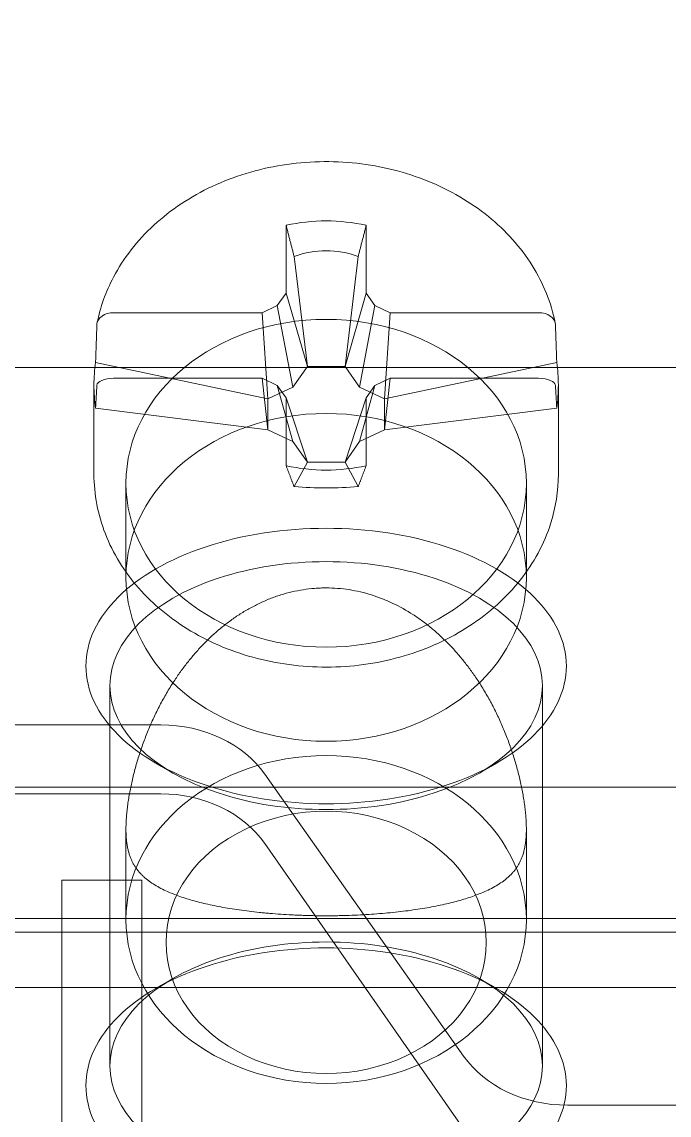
# Model space of a CAD drawing. Header units: millimetres. Extents: x 42151 to 59780, y 37376 to 44547.
# Drawn here: x 47689.11 to 47697.19, y 42997.36 to 43011.02 of the extents above; entities that cross this region are included whole.
import ezdxf

# ---------------------------------------------------------------- set-up
doc = ezdxf.new("R2010")
doc.units = ezdxf.units.MM
doc.set_wipeout_variables(frame=1)
doc.layers.add('! NO PLOT !', color=7, linetype='Continuous', true_color=0xff75dd, plot=False)
doc.layers.add('000-PI-Oprema', color=30, linetype='Continuous', lineweight=5)
doc.layers.add('004-PI-DIN Šina', color=3, linetype='Continuous')

# ---------------------------------------------------------------- blocks, each defined once
blk = doc.blocks.new('*U134')
at = {"layer": '004-PI-DIN Šina'}
blk.add_lwpolyline([(0, -12.5), (610, -12.5)], dxfattribs=at)
blk = doc.blocks.new('Shrack distriblock 125A')
blk.add_wipeout([(50953.151, 45336.978), (51024.151, 45336.978), (51024.151, 45240.978), (51017.651, 45240.978), (51017.651, 45241.478), (50959.651, 45241.478), (50959.651, 45240.978), (50953.151, 45240.978), (50953.151, 45241.478)]).dxf.layer = '! NO PLOT !'
at = {"layer": '000-PI-Oprema'}
for p, q in [((50995.451, 45283.787), (50995.451, 45282.94)), ((50995.451, 45283.787), (50995.451, 45282.94)), ((50996.451, 45282.94), (50996.451, 45283.787)), ((50996.451, 45282.94), (50996.451, 45283.787)), ((50995.716, 45282.022), (50995.551, 45283.397)), ((50995.716, 45282.022), (50995.551, 45283.397)), ((50996.351, 45283.397), (50996.187, 45282.022)), ((50996.351, 45283.397), (50996.187, 45282.022)), ((50995.451, 45282.94), (50995.341, 45282.785)), ((50995.451, 45282.94), (50995.341, 45282.785)), ((50995.716, 45282.022), (50995.451, 45282.94)), ((50995.716, 45282.022), (50995.451, 45282.94)), ((50996.187, 45282.022), (50996.451, 45282.94)), ((50996.187, 45282.022), (50996.451, 45282.94)), ((50996.561, 45282.785), (50996.451, 45282.94)), ((50996.561, 45282.785), (50996.451, 45282.94)), ((50995.341, 45282.785), (50995.151, 45282.695)), ((50995.341, 45282.785), (50995.151, 45282.695)), ((50995.535, 45281.766), (50995.341, 45282.785)), ((50995.535, 45281.766), (50995.341, 45282.785)), ((50996.561, 45282.785), (50996.367, 45281.766)), ((50996.561, 45282.785), (50996.367, 45281.766)), ((50996.751, 45282.695), (50996.561, 45282.785)), ((50996.751, 45282.695), (50996.561, 45282.785)), ((50995.151, 45282.695), (50993.298, 45282.695)), ((50995.151, 45282.695), (50993.298, 45282.695)), ((50995.222, 45281.618), (50995.151, 45282.695)), ((50995.222, 45281.618), (50995.151, 45282.695)), ((50996.751, 45282.695), (50996.68, 45281.618)), ((50996.751, 45282.695), (50996.68, 45281.618)), ((50998.604, 45282.695), (50996.751, 45282.695)), ((50998.604, 45282.695), (50996.751, 45282.695)), ((50993.072, 45282.072), (50995.222, 45281.618)), ((50993.072, 45282.072), (50995.222, 45281.618)), ((50996.68, 45281.618), (50998.83, 45282.072)), ((50996.68, 45281.618), (50998.83, 45282.072)), ((50959.651, 45282.01), (51017.651, 45282.01)), ((50959.651, 45282.01), (51017.651, 45282.01)), ((50995.716, 45282.022), (50995.535, 45281.766)), ((50995.716, 45282.022), (50995.535, 45281.766)), ((50995.716, 45282.022), (50996.187, 45282.022)), ((50995.716, 45282.022), (50996.187, 45282.022)), ((50996.367, 45281.766), (50996.187, 45282.022)), ((50996.367, 45281.766), (50996.187, 45282.022)), ((50993.051, 45280.679), (50993.051, 45281.791)), ((50993.051, 45280.679), (50993.051, 45281.791)), ((50993.298, 45281.875), (50995.151, 45281.875)), ((50993.298, 45281.875), (50995.151, 45281.875)), ((50995.151, 45281.875), (50995.222, 45281.232)), ((50995.151, 45281.875), (50995.341, 45281.785)), ((50995.151, 45281.875), (50995.222, 45281.232)), ((50995.151, 45281.875), (50995.341, 45281.785)), ((50995.341, 45281.785), (50995.451, 45281.63)), ((50995.341, 45281.785), (50995.535, 45281.084)), ((50995.341, 45281.785), (50995.451, 45281.63)), ((50995.341, 45281.785), (50995.535, 45281.084)), ((50996.367, 45281.084), (50996.561, 45281.785)), ((50996.367, 45281.084), (50996.561, 45281.785)), ((50996.451, 45281.63), (50996.561, 45281.785)), ((50996.451, 45281.63), (50996.561, 45281.785)), ((50996.561, 45281.785), (50996.751, 45281.875)), ((50996.561, 45281.785), (50996.751, 45281.875)), ((50996.68, 45281.232), (50996.751, 45281.875)), ((50996.68, 45281.232), (50996.751, 45281.875)), ((50996.751, 45281.875), (50998.604, 45281.875)), ((50996.751, 45281.875), (50998.604, 45281.875)), ((50998.851, 45280.679), (50998.851, 45281.791)), ((50998.851, 45280.679), (50998.851, 45281.791)), ((50995.535, 45281.766), (50995.222, 45281.618)), ((50995.535, 45281.766), (50995.222, 45281.618)), ((50996.68, 45281.618), (50996.367, 45281.766)), ((50996.68, 45281.618), (50996.367, 45281.766)), ((50995.222, 45281.232), (50995.222, 45281.618)), ((50995.222, 45281.232), (50995.222, 45281.618)), ((50995.451, 45281.63), (50995.451, 45280.783)), ((50995.451, 45281.63), (50995.716, 45280.827)), ((50995.451, 45281.63), (50995.451, 45280.783)), ((50995.451, 45281.63), (50995.716, 45280.827)), ((50996.187, 45280.827), (50996.451, 45281.63)), ((50996.187, 45280.827), (50996.451, 45281.63)), ((50996.451, 45280.783), (50996.451, 45281.63)), ((50996.451, 45280.783), (50996.451, 45281.63)), ((50996.68, 45281.618), (50996.68, 45281.232)), ((50996.68, 45281.618), (50996.68, 45281.232)), ((50995.222, 45281.232), (50993.072, 45281.503)), ((50995.222, 45281.232), (50993.072, 45281.503)), ((50998.83, 45281.503), (50996.68, 45281.232)), ((50998.83, 45281.503), (50996.68, 45281.232)), ((50995.222, 45281.232), (50995.535, 45281.084)), ((50995.222, 45281.232), (50995.535, 45281.084)), ((50996.367, 45281.084), (50996.68, 45281.232)), ((50996.367, 45281.084), (50996.68, 45281.232)), ((50995.535, 45281.084), (50995.716, 45280.827)), ((50995.535, 45281.084), (50995.716, 45280.827)), ((50996.187, 45280.827), (50996.367, 45281.084)), ((50996.187, 45280.827), (50996.367, 45281.084)), ((50995.551, 45280.522), (50995.716, 45280.827)), ((50995.551, 45280.522), (50995.716, 45280.827)), ((50996.187, 45280.827), (50995.716, 45280.827)), ((50996.187, 45280.827), (50995.716, 45280.827)), ((50996.187, 45280.827), (50996.351, 45280.522)), ((50996.187, 45280.827), (50996.351, 45280.522)), ((50993.451, 45280.564), (50993.451, 45279.388)), ((50993.451, 45280.564), (50993.451, 45279.388)), ((50998.451, 45280.564), (50998.451, 45279.388)), ((50998.451, 45280.564), (50998.451, 45279.388)), ((50993.251, 45278.036), (50993.251, 45273.285)), ((50993.251, 45278.036), (50993.251, 45273.285)), ((50998.651, 45278.036), (50998.651, 45273.285)), ((50998.651, 45278.036), (50998.651, 45273.285)), ((50983.417, 45277.546), (50993.885, 45277.546)), ((50983.417, 45277.546), (50993.885, 45277.546)), ((50994.023, 45276.951), (50993.809, 45277.077)), ((50994.023, 45276.951), (50993.809, 45277.077)), ((50997.879, 45276.951), (50998.093, 45277.077)), ((50997.879, 45276.951), (50998.093, 45277.077)), ((50995.184, 45276.931), (50997.667, 45273.409)), ((50995.184, 45276.931), (50997.667, 45273.409)), ((50959.651, 45276.767), (51017.651, 45276.767)), ((50959.651, 45276.767), (51017.651, 45276.767)), ((50983.417, 45276.685), (50993.885, 45276.685)), ((50983.417, 45276.685), (50993.885, 45276.685)), ((50993.451, 45276.245), (50993.451, 45275.115)), ((50993.451, 45276.245), (50993.451, 45275.115)), ((50998.451, 45276.245), (50998.451, 45275.115)), ((50998.451, 45276.245), (50998.451, 45275.115)), ((50997.667, 45272.498), (50995.184, 45276.063)), ((50997.667, 45272.498), (50995.184, 45276.063)), ((50993.651, 45275.606), (50992.651, 45275.606)), ((50992.651, 45271.876), (50992.651, 45275.606)), ((50993.651, 45275.606), (50992.651, 45275.606)), ((50992.651, 45271.876), (50992.651, 45275.606)), ((50993.651, 45271.876), (50993.651, 45275.606)), ((50993.651, 45271.876), (50993.651, 45275.606)), ((51017.651, 45275.127), (50959.651, 45275.127)), ((51017.651, 45275.127), (50959.651, 45275.127)), ((50993.451, 45275.115), (50993.451, 45275.115)), ((50993.451, 45275.115), (50993.451, 45275.115)), ((50993.451, 45275.115), (50993.451, 45275.115)), ((50993.451, 45275.115), (50993.451, 45275.115)), ((50998.451, 45275.115), (50998.451, 45275.115)), ((50998.451, 45275.115), (50998.451, 45275.115)), ((50998.451, 45275.115), (50998.451, 45275.115)), ((50998.451, 45275.115), (50998.451, 45275.115)), ((51017.651, 45274.955), (50959.651, 45274.955)), ((51017.651, 45274.955), (50959.651, 45274.955)), ((50994.023, 45274.369), (50993.809, 45274.244)), ((50994.023, 45274.369), (50993.809, 45274.244)), ((50997.879, 45274.369), (50998.093, 45274.244)), ((50997.879, 45274.369), (50998.093, 45274.244)), ((50959.651, 45274.266), (51017.651, 45274.266)), ((50959.651, 45274.266), (51017.651, 45274.266)), ((50998.966, 45272.795), (51006.936, 45272.795)), ((50998.966, 45272.795), (51006.936, 45272.795))]:
    blk.add_line(p, q, dxfattribs=at)
for centre, major_axis, ratio, start_param, end_param in [((50995.951, 45282.285), (-1.9, 0), 0.819152, -1.83709, -1.304502), ((50995.951, 45282.285), (-1.9, 0), 0.819152, -1.83709, -1.304502), ((50993.292, 45282.551), (-0.204, -0.007), 0.70453, -1.622504, -0.05384), ((50993.292, 45282.551), (-0.204, -0.007), 0.70453, -1.622504, -0.05384), ((50998.61, 45282.551), (0.204, -0.007), 0.70453, 0.05384, 1.622504), ((50998.61, 45282.551), (0.204, -0.007), 0.70453, 0.05384, 1.622504), ((50995.951, 45280.659), (0, 7.058), 0.410887, 1.409849, 1.45085), ((50995.951, 45280.659), (0, 7.058), 0.410887, 1.409849, 1.45085), ((50995.951, 45280.659), (0, 7.058), 0.410887, -1.45085, -1.409849), ((50995.951, 45280.659), (0, 7.058), 0.410887, -1.45085, -1.409849), ((50995.951, 45282.285), (1.9, 0), 0.819152, -1.83709, -1.304502), ((50995.951, 45282.285), (1.9, 0), 0.819152, -1.83709, -1.304502), ((50995.951, 45278.281), (3, 0), 0.573576, 0, 3.141593), ((50995.951, 45278.281), (3, 0), 0.573576, 0, 3.141593), ((50995.951, 45278.036), (2.7, 0), 0.573576, 0, 3.141593), ((50995.951, 45278.036), (2.7, 0), 0.573576, 0, 3.141593), ((50995.951, 45278.281), (-3, 0), 0.573576, 0, 3.141593), ((50995.951, 45278.281), (-3, 0), 0.573576, 0, 3.141593), ((50995.951, 45278.036), (-2.7, 0), 0.573576, 0, 3.141593), ((50995.951, 45278.036), (-2.7, 0), 0.573576, 0, 3.141593), ((50993.885, 45276.317), (-1.5, 0), 0.819152, -2.617994, -1.570796), ((50993.885, 45276.317), (-1.5, 0), 0.819152, -2.617994, -1.570796), ((50993.885, 45275.441), (-1.5, 0), 0.829164, -2.617994, -1.570796), ((50993.885, 45275.441), (-1.5, 0), 0.829164, -2.617994, -1.570796), ((50995.951, 45273.285), (2.7, 0), 0.573576, 0, 3.141593), ((50995.951, 45273.285), (2.7, 0), 0.573576, 0, 3.141593), ((50995.951, 45273.039), (3, 0), 0.573576, 0, 3.141593), ((50995.951, 45273.039), (3, 0), 0.573576, 0, 3.141593), ((50995.951, 45273.285), (-2.7, 0), 0.573576, 0, 3.141593), ((50995.951, 45273.285), (-2.7, 0), 0.573576, 0, 3.141593), ((50995.951, 45273.039), (-3, 0), 0.573576, 0, 3.141593), ((50995.951, 45273.039), (-3, 0), 0.573576, 0, 3.141593)]:
    blk.add_ellipse(centre, major_axis=major_axis, ratio=ratio, start_param=start_param, end_param=end_param, dxfattribs=at)
at = {"layer": '000-PI-Oprema', "extrusion": (0, 0, -1)}
for centre, major_axis, ratio, start_param, end_param in [((50995.951, 45281.379), (0, -2.09), 0.736297, 2.878619, 3.404567), ((50995.951, 45281.379), (0, -2.09), 0.736297, 2.878619, 3.404567), ((50995.951, 45280.564), (-2.5, 0), 0.819152, -1.570796, 1.570796), ((50995.951, 45280.564), (-2.5, 0), 0.819152, -1.570796, 1.570796), ((50995.951, 45280.564), (2.5, 0), 0.819152, -1.570796, 1.570796), ((50995.951, 45280.564), (2.5, 0), 0.819152, -1.570796, 1.570796), ((50995.951, 45280.659), (0, 11.809), 0.245576, -1.45085, -1.409849), ((50995.951, 45280.659), (0, 11.809), 0.245576, -1.45085, -1.409849), ((50995.951, 45280.659), (0, 11.809), 0.245576, 1.409849, 1.45085), ((50995.951, 45280.659), (0, 11.809), 0.245576, 1.409849, 1.45085), ((50995.951, 45281.302), (-2.744, 1.231), 0.761539, -0.329093, -0.209146), ((50995.951, 45281.302), (-2.744, 1.231), 0.761539, -0.329093, -0.209146), ((50995.951, 45281.302), (-2.744, -1.231), 0.761539, 3.350739, 3.470685), ((50995.951, 45281.302), (-2.744, -1.231), 0.761539, 3.350739, 3.470685), ((50995.951, 45281.302), (-2.744, 1.231), 0.761539, -0.449039, -0.329093), ((50995.951, 45281.302), (-2.744, 1.231), 0.761539, -0.449039, -0.329093), ((50993.292, 45281.789), (0.204, 0.003), 0.4213, -3.107899, -1.539235), ((50993.292, 45281.789), (0.204, 0.003), 0.4213, -3.107899, -1.539235), ((50998.61, 45281.789), (-0.204, 0.003), 0.4213, -4.74395, -3.175286), ((50998.61, 45281.789), (-0.204, 0.003), 0.4213, -4.74395, -3.175286), ((50995.951, 45281.302), (-2.744, -1.231), 0.761539, -2.8125, -2.692553), ((50995.951, 45281.302), (-2.744, -1.231), 0.761539, -2.8125, -2.692553), ((50995.951, 45279.388), (-2.5, 0), 0.819152, -1.570796, 1.570796), ((50995.951, 45279.388), (-2.5, 0), 0.819152, -1.570796, 1.570796), ((50995.951, 45279.388), (2.5, 0), 0.819152, -1.570796, 1.570796), ((50995.951, 45279.388), (2.5, 0), 0.819152, -1.570796, 1.570796), ((50995.951, 45280.97), (-1.539, 0), 0.301619, -1.83377, -1.307822), ((50995.951, 45280.97), (-1.539, 0), 0.301619, -1.83377, -1.307822), ((50995.951, 45275.115), (-2.5, 0), 0.819152, 0, 1.570796), ((50995.951, 45275.115), (-2.5, 0), 0.819152, 0, 1.570796), ((50995.951, 45275.115), (2.5, 0), 0.819152, -1.570796, 0), ((50995.951, 45275.115), (2.5, 0), 0.819152, -1.570796, 0), ((50995.951, 45274.829), (-2, 0), 0.819152, 0, 3.141593), ((50995.951, 45274.829), (-2, 0), 0.819152, 0, 3.141593), ((50995.951, 45275.115), (-2.5, 0), 0.819152, -1.570796, 0), ((50995.951, 45275.115), (-2.5, 0), 0.819152, -1.570796, 0), ((50995.951, 45275.115), (2.5, 0), 0.819152, 0, 1.570796), ((50995.951, 45275.115), (2.5, 0), 0.819152, 0, 1.570796), ((50995.951, 45274.829), (2, 0), 0.819152, 0, 3.141593), ((50995.951, 45274.829), (2, 0), 0.819152, 0, 3.141593), ((50998.966, 45274.023), (-1.5, 0), 0.819152, -1.570796, -0.523599), ((50998.966, 45274.023), (-1.5, 0), 0.819152, -1.570796, -0.523599)]:
    blk.add_ellipse(centre, major_axis=major_axis, ratio=ratio, start_param=start_param, end_param=end_param, dxfattribs=at)
at = {"layer": '000-PI-Oprema'}
for points, knots in [([(50998.812, 45282.567), (50998.761, 45282.818), (50998.664, 45283.061), (50998.382, 45283.512), (50998.196, 45283.719), (50997.755, 45284.077), (50997.499, 45284.226), (50996.942, 45284.452), (50996.641, 45284.527), (50996.024, 45284.595), (50995.709, 45284.588), (50995.098, 45284.49), (50994.802, 45284.4), (50994.258, 45284.146), (50994.01, 45283.982), (50993.592, 45283.598), (50993.42, 45283.377), (50993.199, 45282.956), (50993.13, 45282.764), (50993.09, 45282.567)], [0.162405, 0.162405, 0.162405, 0.162405, 0.4733, 0.4733, 0.789855, 0.789855, 1.112049, 1.112049, 1.43711, 1.43711, 1.763061, 1.763061, 2.088939, 2.088939, 2.413664, 2.413664, 2.734966, 2.734966, 2.979187, 2.979187, 2.979187, 2.979187]), ([(50998.812, 45282.567), (50998.761, 45282.818), (50998.664, 45283.061), (50998.382, 45283.512), (50998.196, 45283.719), (50997.755, 45284.077), (50997.499, 45284.226), (50996.942, 45284.452), (50996.641, 45284.527), (50996.024, 45284.595), (50995.709, 45284.588), (50995.098, 45284.49), (50994.802, 45284.4), (50994.258, 45284.146), (50994.01, 45283.982), (50993.592, 45283.598), (50993.42, 45283.377), (50993.199, 45282.956), (50993.13, 45282.764), (50993.09, 45282.567)], [0.162405, 0.162405, 0.162405, 0.162405, 0.4733, 0.4733, 0.789855, 0.789855, 1.112049, 1.112049, 1.43711, 1.43711, 1.763061, 1.763061, 2.088939, 2.088939, 2.413664, 2.413664, 2.734966, 2.734966, 2.979187, 2.979187, 2.979187, 2.979187]), ([(50993.051, 45280.679), (50993.051, 45280.425), (50993.1, 45280.172), (50993.288, 45279.689), (50993.429, 45279.46), (50993.791, 45279.048), (50994.013, 45278.866), (50994.515, 45278.567), (50994.797, 45278.451), (50995.39, 45278.299), (50995.701, 45278.262), (50996.323, 45278.273), (50996.634, 45278.321), (50997.22, 45278.495), (50997.497, 45278.621), (50997.988, 45278.942), (50998.202, 45279.135), (50998.544, 45279.568), (50998.674, 45279.807), (50998.818, 45280.26), (50998.851, 45280.47), (50998.851, 45280.679)], [3.141593, 3.141593, 3.141593, 3.141593, 3.451487, 3.451487, 3.764712, 3.764712, 4.084243, 4.084243, 4.408137, 4.408137, 4.733785, 4.733785, 5.059799, 5.059799, 5.385318, 5.385318, 5.708784, 5.708784, 6.027392, 6.027392, 6.283185, 6.283185, 6.283185, 6.283185]), ([(50993.051, 45280.679), (50993.051, 45280.425), (50993.1, 45280.172), (50993.288, 45279.689), (50993.429, 45279.46), (50993.791, 45279.048), (50994.013, 45278.866), (50994.515, 45278.567), (50994.797, 45278.451), (50995.39, 45278.299), (50995.701, 45278.262), (50996.323, 45278.273), (50996.634, 45278.321), (50997.22, 45278.495), (50997.497, 45278.621), (50997.988, 45278.942), (50998.202, 45279.135), (50998.544, 45279.568), (50998.674, 45279.807), (50998.818, 45280.26), (50998.851, 45280.47), (50998.851, 45280.679)], [3.141593, 3.141593, 3.141593, 3.141593, 3.451487, 3.451487, 3.764712, 3.764712, 4.084243, 4.084243, 4.408137, 4.408137, 4.733785, 4.733785, 5.059799, 5.059799, 5.385318, 5.385318, 5.708784, 5.708784, 6.027392, 6.027392, 6.283185, 6.283185, 6.283185, 6.283185]), ([(50995.951, 45275.161), (50995.927, 45275.161), (50995.903, 45275.161), (50995.879, 45275.161), (50995.855, 45275.161), (50995.831, 45275.162), (50995.807, 45275.162), (50995.783, 45275.163), (50995.759, 45275.163), (50995.736, 45275.164), (50995.712, 45275.164), (50995.688, 45275.165), (50995.664, 45275.166), (50995.641, 45275.167), (50995.617, 45275.167), (50995.594, 45275.168), (50995.57, 45275.169), (50995.547, 45275.17), (50995.523, 45275.172), (50995.477, 45275.174), (50995.43, 45275.177), (50995.385, 45275.18), (50995.339, 45275.183), (50995.293, 45275.186), (50995.249, 45275.19), (50995.227, 45275.192), (50995.205, 45275.194), (50995.183, 45275.196), (50995.161, 45275.198), (50995.139, 45275.2), (50995.117, 45275.203), (50995.074, 45275.207), (50995.031, 45275.212), (50994.99, 45275.217), (50994.948, 45275.222), (50994.907, 45275.228), (50994.866, 45275.233), (50994.826, 45275.239), (50994.786, 45275.245), (50994.748, 45275.252), (50994.709, 45275.258), (50994.671, 45275.264), (50994.634, 45275.271), (50994.561, 45275.285), (50994.491, 45275.3), (50994.424, 45275.316), (50994.39, 45275.324), (50994.358, 45275.332), (50994.326, 45275.341), (50994.294, 45275.349), (50994.263, 45275.358), (50994.233, 45275.367), (50994.203, 45275.376), (50994.174, 45275.386), (50994.145, 45275.395), (50994.117, 45275.405), (50994.09, 45275.415), (50994.063, 45275.425), (50994.031, 45275.437), (50994.001, 45275.45), (50993.971, 45275.463), (50993.942, 45275.476), (50993.914, 45275.489), (50993.887, 45275.503), (50993.86, 45275.517), (50993.834, 45275.532), (50993.81, 45275.547), (50993.785, 45275.562), (50993.761, 45275.578), (50993.739, 45275.594), (50993.728, 45275.602), (50993.717, 45275.611), (50993.706, 45275.619), (50993.696, 45275.628), (50993.685, 45275.637), (50993.675, 45275.646), (50993.665, 45275.655), (50993.656, 45275.664), (50993.646, 45275.674), (50993.637, 45275.683), (50993.628, 45275.693), (50993.619, 45275.703), (50993.61, 45275.713), (50993.602, 45275.723), (50993.593, 45275.734), (50993.585, 45275.744), (50993.577, 45275.755), (50993.57, 45275.767), (50993.562, 45275.778), (50993.555, 45275.79), (50993.548, 45275.802), (50993.541, 45275.814), (50993.534, 45275.827), (50993.528, 45275.84), (50993.522, 45275.852), (50993.516, 45275.865), (50993.511, 45275.878), (50993.505, 45275.891), (50993.5, 45275.905), (50993.496, 45275.919), (50993.491, 45275.933), (50993.487, 45275.948), (50993.483, 45275.963), (50993.479, 45275.979), (50993.475, 45275.995), (50993.472, 45276.011), (50993.468, 45276.028), (50993.465, 45276.045), (50993.463, 45276.063), (50993.46, 45276.081), (50993.458, 45276.1), (50993.456, 45276.119), (50993.455, 45276.139), (50993.453, 45276.159), (50993.452, 45276.18), (50993.452, 45276.19), (50993.452, 45276.201), (50993.451, 45276.211), (50993.451, 45276.222), (50993.451, 45276.233), (50993.451, 45276.244), (50993.451, 45276.266), (50993.451, 45276.289), (50993.452, 45276.312), (50993.453, 45276.324), (50993.453, 45276.335), (50993.454, 45276.347), (50993.455, 45276.359), (50993.455, 45276.371), (50993.456, 45276.383), (50993.458, 45276.407), (50993.46, 45276.432), (50993.462, 45276.457), (50993.465, 45276.482), (50993.468, 45276.507), (50993.471, 45276.532), (50993.474, 45276.558), (50993.478, 45276.583), (50993.482, 45276.609), (50993.486, 45276.635), (50993.49, 45276.661), (50993.495, 45276.687), (50993.5, 45276.713), (50993.505, 45276.739), (50993.51, 45276.765), (50993.515, 45276.791), (50993.521, 45276.817), (50993.527, 45276.843), (50993.533, 45276.871), (50993.54, 45276.899), (50993.547, 45276.927), (50993.554, 45276.954), (50993.561, 45276.982), (50993.569, 45277.009), (50993.576, 45277.037), (50993.584, 45277.064), (50993.592, 45277.092), (50993.6, 45277.119), (50993.609, 45277.147), (50993.618, 45277.174), (50993.626, 45277.201), (50993.635, 45277.229), (50993.645, 45277.256), (50993.654, 45277.283), (50993.664, 45277.31), (50993.674, 45277.337), (50993.684, 45277.364), (50993.694, 45277.391), (50993.705, 45277.418), (50993.715, 45277.445), (50993.726, 45277.471), (50993.737, 45277.498), (50993.759, 45277.551), (50993.783, 45277.603), (50993.807, 45277.655), (50993.832, 45277.707), (50993.858, 45277.759), (50993.884, 45277.809), (50993.898, 45277.835), (50993.912, 45277.86), (50993.926, 45277.885), (50993.94, 45277.91), (50993.954, 45277.934), (50993.968, 45277.959), (50993.998, 45278.008), (50994.028, 45278.057), (50994.06, 45278.105), (50994.087, 45278.145), (50994.114, 45278.185), (50994.142, 45278.224), (50994.171, 45278.263), (50994.2, 45278.301), (50994.23, 45278.339), (50994.26, 45278.376), (50994.291, 45278.413), (50994.323, 45278.449), (50994.354, 45278.486), (50994.387, 45278.521), (50994.421, 45278.555), (50994.488, 45278.624), (50994.558, 45278.69), (50994.631, 45278.751), (50994.668, 45278.781), (50994.706, 45278.811), (50994.745, 45278.839), (50994.783, 45278.868), (50994.823, 45278.895), (50994.863, 45278.922), (50994.904, 45278.948), (50994.945, 45278.973), (50994.987, 45278.996), (50995.029, 45279.02), (50995.072, 45279.042), (50995.116, 45279.063), (50995.159, 45279.084), (50995.203, 45279.103), (50995.248, 45279.121), (50995.27, 45279.13), (50995.293, 45279.138), (50995.316, 45279.146), (50995.338, 45279.154), (50995.361, 45279.162), (50995.384, 45279.169), (50995.429, 45279.183), (50995.476, 45279.196), (50995.523, 45279.207), (50995.569, 45279.218), (50995.617, 45279.227), (50995.664, 45279.234), (50995.712, 45279.242), (50995.759, 45279.247), (50995.807, 45279.251), (50995.831, 45279.253), (50995.855, 45279.254), (50995.879, 45279.255), (50995.903, 45279.256), (50995.927, 45279.257), (50995.951, 45279.257)], [0, 0, 0, 0, 0.071888, 0.071888, 0.071888, 0.14386, 0.14386, 0.14386, 0.215863, 0.215863, 0.215863, 0.287842, 0.287842, 0.287842, 0.359741, 0.359741, 0.359741, 0.431621, 0.431621, 0.431621, 0.575626, 0.575626, 0.575626, 0.719663, 0.719663, 0.719663, 0.791565, 0.791565, 0.791565, 0.86345, 0.86345, 0.86345, 1.00754, 1.00754, 1.00754, 1.151908, 1.151908, 1.151908, 1.296294, 1.296294, 1.296294, 1.440361, 1.440361, 1.440361, 1.728314, 1.728314, 1.728314, 1.872779, 1.872779, 1.872779, 2.017446, 2.017446, 2.017446, 2.162158, 2.162158, 2.162158, 2.306719, 2.306719, 2.306719, 2.479472, 2.479472, 2.479472, 2.651896, 2.651896, 2.651896, 2.824736, 2.824736, 2.824736, 2.997728, 2.997728, 2.997728, 3.084202, 3.084202, 3.084202, 3.170626, 3.170626, 3.170626, 3.25698, 3.25698, 3.25698, 3.343248, 3.343248, 3.343248, 3.429419, 3.429419, 3.429419, 3.515646, 3.515646, 3.515646, 3.602158, 3.602158, 3.602158, 3.68876, 3.68876, 3.68876, 3.770061, 3.770061, 3.770061, 3.851224, 3.851224, 3.851224, 3.932233, 3.932233, 3.932233, 4.013147, 4.013147, 4.013147, 4.094186, 4.094186, 4.094186, 4.175202, 4.175202, 4.175202, 4.256159, 4.256159, 4.256159, 4.296679, 4.296679, 4.296679, 4.337184, 4.337184, 4.337184, 4.41813, 4.41813, 4.41813, 4.45864, 4.45864, 4.45864, 4.499142, 4.499142, 4.499142, 4.58008, 4.58008, 4.58008, 4.661113, 4.661113, 4.661113, 4.742093, 4.742093, 4.742093, 4.823033, 4.823033, 4.823033, 4.904081, 4.904081, 4.904081, 4.985206, 4.985206, 4.985206, 5.071356, 5.071356, 5.071356, 5.15734, 5.15734, 5.15734, 5.243338, 5.243338, 5.243338, 5.329432, 5.329432, 5.329432, 5.415618, 5.415618, 5.415618, 5.501886, 5.501886, 5.501886, 5.588218, 5.588218, 5.588218, 5.674589, 5.674589, 5.674589, 5.847312, 5.847312, 5.847312, 6.019742, 6.019742, 6.019742, 6.105738, 6.105738, 6.105738, 6.191817, 6.191817, 6.191817, 6.36458, 6.36458, 6.36458, 6.509557, 6.509557, 6.509557, 6.654631, 6.654631, 6.654631, 6.799616, 6.799616, 6.799616, 6.944361, 6.944361, 6.944361, 7.232781, 7.232781, 7.232781, 7.377104, 7.377104, 7.377104, 7.522022, 7.522022, 7.522022, 7.667128, 7.667128, 7.667128, 7.812077, 7.812077, 7.812077, 7.95661, 7.95661, 7.95661, 8.028668, 8.028668, 8.028668, 8.100624, 8.100624, 8.100624, 8.244804, 8.244804, 8.244804, 8.38905, 8.38905, 8.38905, 8.533024, 8.533024, 8.533024, 8.605069, 8.605069, 8.605069, 8.677165, 8.677165, 8.677165, 8.677165]), ([(50995.951, 45275.161), (50995.927, 45275.161), (50995.903, 45275.161), (50995.879, 45275.161), (50995.855, 45275.161), (50995.831, 45275.162), (50995.807, 45275.162), (50995.783, 45275.163), (50995.759, 45275.163), (50995.736, 45275.164), (50995.712, 45275.164), (50995.688, 45275.165), (50995.664, 45275.166), (50995.641, 45275.167), (50995.617, 45275.167), (50995.594, 45275.168), (50995.57, 45275.169), (50995.547, 45275.17), (50995.523, 45275.172), (50995.477, 45275.174), (50995.43, 45275.177), (50995.385, 45275.18), (50995.339, 45275.183), (50995.293, 45275.186), (50995.249, 45275.19), (50995.227, 45275.192), (50995.205, 45275.194), (50995.183, 45275.196), (50995.161, 45275.198), (50995.139, 45275.2), (50995.117, 45275.203), (50995.074, 45275.207), (50995.031, 45275.212), (50994.99, 45275.217), (50994.948, 45275.222), (50994.907, 45275.228), (50994.866, 45275.233), (50994.826, 45275.239), (50994.786, 45275.245), (50994.748, 45275.252), (50994.709, 45275.258), (50994.671, 45275.264), (50994.634, 45275.271), (50994.561, 45275.285), (50994.491, 45275.3), (50994.424, 45275.316), (50994.39, 45275.324), (50994.358, 45275.332), (50994.326, 45275.341), (50994.294, 45275.349), (50994.263, 45275.358), (50994.233, 45275.367), (50994.203, 45275.376), (50994.174, 45275.386), (50994.145, 45275.395), (50994.117, 45275.405), (50994.09, 45275.415), (50994.063, 45275.425), (50994.031, 45275.437), (50994.001, 45275.45), (50993.971, 45275.463), (50993.942, 45275.476), (50993.914, 45275.489), (50993.887, 45275.503), (50993.86, 45275.517), (50993.834, 45275.532), (50993.81, 45275.547), (50993.785, 45275.562), (50993.761, 45275.578), (50993.739, 45275.594), (50993.728, 45275.602), (50993.717, 45275.611), (50993.706, 45275.619), (50993.696, 45275.628), (50993.685, 45275.637), (50993.675, 45275.646), (50993.665, 45275.655), (50993.656, 45275.664), (50993.646, 45275.674), (50993.637, 45275.683), (50993.628, 45275.693), (50993.619, 45275.703), (50993.61, 45275.713), (50993.602, 45275.723), (50993.593, 45275.734), (50993.585, 45275.744), (50993.577, 45275.755), (50993.57, 45275.767), (50993.562, 45275.778), (50993.555, 45275.79), (50993.548, 45275.802), (50993.541, 45275.814), (50993.534, 45275.827), (50993.528, 45275.84), (50993.522, 45275.852), (50993.516, 45275.865), (50993.511, 45275.878), (50993.505, 45275.891), (50993.5, 45275.905), (50993.496, 45275.919), (50993.491, 45275.933), (50993.487, 45275.948), (50993.483, 45275.963), (50993.479, 45275.979), (50993.475, 45275.995), (50993.472, 45276.011), (50993.468, 45276.028), (50993.465, 45276.045), (50993.463, 45276.063), (50993.46, 45276.081), (50993.458, 45276.1), (50993.456, 45276.119), (50993.455, 45276.139), (50993.453, 45276.159), (50993.452, 45276.18), (50993.452, 45276.19), (50993.452, 45276.201), (50993.451, 45276.211), (50993.451, 45276.222), (50993.451, 45276.233), (50993.451, 45276.244), (50993.451, 45276.266), (50993.451, 45276.289), (50993.452, 45276.312), (50993.453, 45276.324), (50993.453, 45276.335), (50993.454, 45276.347), (50993.455, 45276.359), (50993.455, 45276.371), (50993.456, 45276.383), (50993.458, 45276.407), (50993.46, 45276.432), (50993.462, 45276.457), (50993.465, 45276.482), (50993.468, 45276.507), (50993.471, 45276.532), (50993.474, 45276.558), (50993.478, 45276.583), (50993.482, 45276.609), (50993.486, 45276.635), (50993.49, 45276.661), (50993.495, 45276.687), (50993.5, 45276.713), (50993.505, 45276.739), (50993.51, 45276.765), (50993.515, 45276.791), (50993.521, 45276.817), (50993.527, 45276.843), (50993.533, 45276.871), (50993.54, 45276.899), (50993.547, 45276.927), (50993.554, 45276.954), (50993.561, 45276.982), (50993.569, 45277.009), (50993.576, 45277.037), (50993.584, 45277.064), (50993.592, 45277.092), (50993.6, 45277.119), (50993.609, 45277.147), (50993.618, 45277.174), (50993.626, 45277.201), (50993.635, 45277.229), (50993.645, 45277.256), (50993.654, 45277.283), (50993.664, 45277.31), (50993.674, 45277.337), (50993.684, 45277.364), (50993.694, 45277.391), (50993.705, 45277.418), (50993.715, 45277.445), (50993.726, 45277.471), (50993.737, 45277.498), (50993.759, 45277.551), (50993.783, 45277.603), (50993.807, 45277.655), (50993.832, 45277.707), (50993.858, 45277.759), (50993.884, 45277.809), (50993.898, 45277.835), (50993.912, 45277.86), (50993.926, 45277.885), (50993.94, 45277.91), (50993.954, 45277.934), (50993.968, 45277.959), (50993.998, 45278.008), (50994.028, 45278.057), (50994.06, 45278.105), (50994.087, 45278.145), (50994.114, 45278.185), (50994.142, 45278.224), (50994.171, 45278.263), (50994.2, 45278.301), (50994.23, 45278.339), (50994.26, 45278.376), (50994.291, 45278.413), (50994.323, 45278.449), (50994.354, 45278.486), (50994.387, 45278.521), (50994.421, 45278.555), (50994.488, 45278.624), (50994.558, 45278.69), (50994.631, 45278.751), (50994.668, 45278.781), (50994.706, 45278.811), (50994.745, 45278.839), (50994.783, 45278.868), (50994.823, 45278.895), (50994.863, 45278.922), (50994.904, 45278.948), (50994.945, 45278.973), (50994.987, 45278.996), (50995.029, 45279.02), (50995.072, 45279.042), (50995.116, 45279.063), (50995.159, 45279.084), (50995.203, 45279.103), (50995.248, 45279.121), (50995.27, 45279.13), (50995.293, 45279.138), (50995.316, 45279.146), (50995.338, 45279.154), (50995.361, 45279.162), (50995.384, 45279.169), (50995.429, 45279.183), (50995.476, 45279.196), (50995.523, 45279.207), (50995.569, 45279.218), (50995.617, 45279.227), (50995.664, 45279.234), (50995.712, 45279.242), (50995.759, 45279.247), (50995.807, 45279.251), (50995.831, 45279.253), (50995.855, 45279.254), (50995.879, 45279.255), (50995.903, 45279.256), (50995.927, 45279.257), (50995.951, 45279.257)], [0, 0, 0, 0, 0.071888, 0.071888, 0.071888, 0.14386, 0.14386, 0.14386, 0.215863, 0.215863, 0.215863, 0.287842, 0.287842, 0.287842, 0.359741, 0.359741, 0.359741, 0.431621, 0.431621, 0.431621, 0.575626, 0.575626, 0.575626, 0.719663, 0.719663, 0.719663, 0.791565, 0.791565, 0.791565, 0.86345, 0.86345, 0.86345, 1.00754, 1.00754, 1.00754, 1.151908, 1.151908, 1.151908, 1.296294, 1.296294, 1.296294, 1.440361, 1.440361, 1.440361, 1.728314, 1.728314, 1.728314, 1.872779, 1.872779, 1.872779, 2.017446, 2.017446, 2.017446, 2.162158, 2.162158, 2.162158, 2.306719, 2.306719, 2.306719, 2.479472, 2.479472, 2.479472, 2.651896, 2.651896, 2.651896, 2.824736, 2.824736, 2.824736, 2.997728, 2.997728, 2.997728, 3.084202, 3.084202, 3.084202, 3.170626, 3.170626, 3.170626, 3.25698, 3.25698, 3.25698, 3.343248, 3.343248, 3.343248, 3.429419, 3.429419, 3.429419, 3.515646, 3.515646, 3.515646, 3.602158, 3.602158, 3.602158, 3.68876, 3.68876, 3.68876, 3.770061, 3.770061, 3.770061, 3.851224, 3.851224, 3.851224, 3.932233, 3.932233, 3.932233, 4.013147, 4.013147, 4.013147, 4.094186, 4.094186, 4.094186, 4.175202, 4.175202, 4.175202, 4.256159, 4.256159, 4.256159, 4.296679, 4.296679, 4.296679, 4.337184, 4.337184, 4.337184, 4.41813, 4.41813, 4.41813, 4.45864, 4.45864, 4.45864, 4.499142, 4.499142, 4.499142, 4.58008, 4.58008, 4.58008, 4.661113, 4.661113, 4.661113, 4.742093, 4.742093, 4.742093, 4.823033, 4.823033, 4.823033, 4.904081, 4.904081, 4.904081, 4.985206, 4.985206, 4.985206, 5.071356, 5.071356, 5.071356, 5.15734, 5.15734, 5.15734, 5.243338, 5.243338, 5.243338, 5.329432, 5.329432, 5.329432, 5.415618, 5.415618, 5.415618, 5.501886, 5.501886, 5.501886, 5.588218, 5.588218, 5.588218, 5.674589, 5.674589, 5.674589, 5.847312, 5.847312, 5.847312, 6.019742, 6.019742, 6.019742, 6.105738, 6.105738, 6.105738, 6.191817, 6.191817, 6.191817, 6.36458, 6.36458, 6.36458, 6.509557, 6.509557, 6.509557, 6.654631, 6.654631, 6.654631, 6.799616, 6.799616, 6.799616, 6.944361, 6.944361, 6.944361, 7.232781, 7.232781, 7.232781, 7.377104, 7.377104, 7.377104, 7.522022, 7.522022, 7.522022, 7.667128, 7.667128, 7.667128, 7.812077, 7.812077, 7.812077, 7.95661, 7.95661, 7.95661, 8.028668, 8.028668, 8.028668, 8.100624, 8.100624, 8.100624, 8.244804, 8.244804, 8.244804, 8.38905, 8.38905, 8.38905, 8.533024, 8.533024, 8.533024, 8.605069, 8.605069, 8.605069, 8.677165, 8.677165, 8.677165, 8.677165]), ([(50995.951, 45279.257), (50996.047, 45279.257), (50996.143, 45279.249), (50996.237, 45279.235), (50996.285, 45279.227), (50996.332, 45279.218), (50996.378, 45279.207), (50996.425, 45279.196), (50996.471, 45279.183), (50996.517, 45279.169), (50996.562, 45279.155), (50996.608, 45279.139), (50996.652, 45279.121), (50996.697, 45279.104), (50996.741, 45279.085), (50996.784, 45279.064), (50996.871, 45279.023), (50996.954, 45278.976), (50997.035, 45278.924), (50997.075, 45278.898), (50997.114, 45278.871), (50997.153, 45278.843), (50997.191, 45278.814), (50997.229, 45278.785), (50997.266, 45278.754), (50997.303, 45278.724), (50997.339, 45278.692), (50997.375, 45278.66), (50997.41, 45278.627), (50997.444, 45278.593), (50997.478, 45278.559), (50997.511, 45278.525), (50997.544, 45278.49), (50997.576, 45278.454), (50997.607, 45278.418), (50997.638, 45278.381), (50997.668, 45278.344), (50997.698, 45278.307), (50997.727, 45278.269), (50997.755, 45278.23), (50997.783, 45278.192), (50997.811, 45278.152), (50997.837, 45278.112), (50997.869, 45278.064), (50997.9, 45278.016), (50997.929, 45277.966), (50997.959, 45277.916), (50997.987, 45277.866), (50998.015, 45277.815), (50998.042, 45277.764), (50998.068, 45277.712), (50998.092, 45277.66), (50998.117, 45277.608), (50998.141, 45277.555), (50998.163, 45277.502), (50998.174, 45277.475), (50998.185, 45277.449), (50998.196, 45277.422), (50998.207, 45277.395), (50998.217, 45277.368), (50998.227, 45277.341), (50998.237, 45277.314), (50998.247, 45277.287), (50998.256, 45277.26), (50998.265, 45277.233), (50998.274, 45277.205), (50998.283, 45277.178), (50998.292, 45277.15), (50998.301, 45277.123), (50998.309, 45277.095), (50998.317, 45277.068), (50998.325, 45277.04), (50998.333, 45277.012), (50998.34, 45276.984), (50998.348, 45276.956), (50998.355, 45276.929), (50998.362, 45276.901), (50998.368, 45276.873), (50998.375, 45276.845), (50998.381, 45276.819), (50998.386, 45276.793), (50998.392, 45276.767), (50998.397, 45276.741), (50998.402, 45276.715), (50998.407, 45276.689), (50998.411, 45276.663), (50998.416, 45276.637), (50998.42, 45276.611), (50998.424, 45276.585), (50998.427, 45276.56), (50998.431, 45276.534), (50998.434, 45276.509), (50998.437, 45276.484), (50998.439, 45276.459), (50998.442, 45276.434), (50998.444, 45276.409), (50998.446, 45276.385), (50998.447, 45276.373), (50998.447, 45276.361), (50998.448, 45276.349), (50998.449, 45276.337), (50998.449, 45276.325), (50998.45, 45276.314), (50998.451, 45276.291), (50998.451, 45276.268), (50998.451, 45276.246), (50998.451, 45276.235), (50998.451, 45276.224), (50998.451, 45276.213), (50998.45, 45276.202), (50998.45, 45276.192), (50998.45, 45276.181), (50998.449, 45276.16), (50998.448, 45276.14), (50998.446, 45276.121), (50998.444, 45276.102), (50998.442, 45276.083), (50998.44, 45276.065), (50998.437, 45276.047), (50998.434, 45276.029), (50998.431, 45276.013), (50998.424, 45275.979), (50998.416, 45275.949), (50998.407, 45275.92), (50998.402, 45275.906), (50998.397, 45275.892), (50998.392, 45275.879), (50998.386, 45275.866), (50998.381, 45275.853), (50998.375, 45275.841), (50998.369, 45275.828), (50998.362, 45275.815), (50998.355, 45275.803), (50998.348, 45275.791), (50998.341, 45275.779), (50998.333, 45275.768), (50998.326, 45275.757), (50998.318, 45275.746), (50998.31, 45275.735), (50998.301, 45275.724), (50998.293, 45275.714), (50998.284, 45275.704), (50998.275, 45275.694), (50998.266, 45275.684), (50998.257, 45275.674), (50998.247, 45275.665), (50998.237, 45275.656), (50998.227, 45275.646), (50998.217, 45275.637), (50998.207, 45275.629), (50998.197, 45275.62), (50998.186, 45275.611), (50998.175, 45275.603), (50998.164, 45275.595), (50998.142, 45275.578), (50998.118, 45275.563), (50998.094, 45275.547), (50998.069, 45275.532), (50998.043, 45275.518), (50998.016, 45275.503), (50997.989, 45275.489), (50997.96, 45275.476), (50997.931, 45275.463), (50997.901, 45275.45), (50997.87, 45275.437), (50997.838, 45275.425), (50997.812, 45275.414), (50997.784, 45275.405), (50997.756, 45275.395), (50997.728, 45275.385), (50997.699, 45275.376), (50997.669, 45275.367), (50997.639, 45275.358), (50997.608, 45275.349), (50997.576, 45275.341), (50997.545, 45275.332), (50997.512, 45275.324), (50997.479, 45275.316), (50997.446, 45275.308), (50997.411, 45275.3), (50997.376, 45275.293), (50997.341, 45275.286), (50997.305, 45275.278), (50997.268, 45275.271), (50997.231, 45275.264), (50997.193, 45275.258), (50997.154, 45275.251), (50997.115, 45275.245), (50997.075, 45275.239), (50997.035, 45275.233), (50996.995, 45275.227), (50996.954, 45275.222), (50996.912, 45275.217), (50996.87, 45275.212), (50996.827, 45275.207), (50996.784, 45275.202), (50996.741, 45275.198), (50996.697, 45275.194), (50996.653, 45275.19), (50996.608, 45275.186), (50996.563, 45275.183), (50996.517, 45275.18), (50996.425, 45275.174), (50996.332, 45275.169), (50996.237, 45275.166), (50996.214, 45275.165), (50996.19, 45275.164), (50996.166, 45275.164), (50996.142, 45275.163), (50996.119, 45275.163), (50996.095, 45275.162), (50996.071, 45275.162), (50996.047, 45275.161), (50996.023, 45275.161), (50995.999, 45275.161), (50995.975, 45275.161), (50995.951, 45275.161)], [0, 0, 0, 0, 0.287421, 0.287421, 0.287421, 0.431266, 0.431266, 0.431266, 0.574947, 0.574947, 0.574947, 0.718706, 0.718706, 0.718706, 0.862722, 0.862722, 0.862722, 1.1503, 1.1503, 1.1503, 1.294238, 1.294238, 1.294238, 1.438552, 1.438552, 1.438552, 1.583096, 1.583096, 1.583096, 1.727657, 1.727657, 1.727657, 1.871961, 1.871961, 1.871961, 2.015715, 2.015715, 2.015715, 2.159501, 2.159501, 2.159501, 2.303649, 2.303649, 2.303649, 2.477178, 2.477178, 2.477178, 2.65091, 2.65091, 2.65091, 2.824623, 2.824623, 2.824623, 2.998084, 2.998084, 2.998084, 3.084647, 3.084647, 3.084647, 3.171058, 3.171058, 3.171058, 3.25732, 3.25732, 3.25732, 3.34377, 3.34377, 3.34377, 3.430392, 3.430392, 3.430392, 3.517055, 3.517055, 3.517055, 3.603658, 3.603658, 3.603658, 3.690142, 3.690142, 3.690142, 3.77114, 3.77114, 3.77114, 3.852039, 3.852039, 3.852039, 3.932963, 3.932963, 3.932963, 4.014, 4.014, 4.014, 4.094967, 4.094967, 4.094967, 4.1759, 4.1759, 4.1759, 4.216412, 4.216412, 4.216412, 4.256909, 4.256909, 4.256909, 4.337825, 4.337825, 4.337825, 4.378322, 4.378322, 4.378322, 4.418819, 4.418819, 4.418819, 4.499731, 4.499731, 4.499731, 4.58072, 4.58072, 4.58072, 4.661639, 4.661639, 4.661639, 4.823646, 4.823646, 4.823646, 4.904656, 4.904656, 4.904656, 4.985535, 4.985535, 4.985535, 5.071804, 5.071804, 5.071804, 5.158174, 5.158174, 5.158174, 5.244644, 5.244644, 5.244644, 5.331192, 5.331192, 5.331192, 5.417768, 5.417768, 5.417768, 5.504303, 5.504303, 5.504303, 5.590711, 5.590711, 5.590711, 5.676958, 5.676958, 5.676958, 5.849961, 5.849961, 5.849961, 6.023553, 6.023553, 6.023553, 6.197434, 6.197434, 6.197434, 6.371328, 6.371328, 6.371328, 6.515951, 6.515951, 6.515951, 6.660307, 6.660307, 6.660307, 6.804315, 6.804315, 6.804315, 6.947972, 6.947972, 6.947972, 7.092095, 7.092095, 7.092095, 7.236728, 7.236728, 7.236728, 7.381522, 7.381522, 7.381522, 7.526181, 7.526181, 7.526181, 7.670484, 7.670484, 7.670484, 7.814303, 7.814303, 7.814303, 7.958044, 7.958044, 7.958044, 8.102058, 8.102058, 8.102058, 8.389591, 8.389591, 8.389591, 8.461508, 8.461508, 8.461508, 8.533445, 8.533445, 8.533445, 8.605348, 8.605348, 8.605348, 8.677164, 8.677164, 8.677164, 8.677164]), ([(50995.951, 45279.257), (50996.047, 45279.257), (50996.143, 45279.249), (50996.237, 45279.235), (50996.285, 45279.227), (50996.332, 45279.218), (50996.378, 45279.207), (50996.425, 45279.196), (50996.471, 45279.183), (50996.517, 45279.169), (50996.562, 45279.155), (50996.608, 45279.139), (50996.652, 45279.121), (50996.697, 45279.104), (50996.741, 45279.085), (50996.784, 45279.064), (50996.871, 45279.023), (50996.954, 45278.976), (50997.035, 45278.924), (50997.075, 45278.898), (50997.114, 45278.871), (50997.153, 45278.843), (50997.191, 45278.814), (50997.229, 45278.785), (50997.266, 45278.754), (50997.303, 45278.724), (50997.339, 45278.692), (50997.375, 45278.66), (50997.41, 45278.627), (50997.444, 45278.593), (50997.478, 45278.559), (50997.511, 45278.525), (50997.544, 45278.49), (50997.576, 45278.454), (50997.607, 45278.418), (50997.638, 45278.381), (50997.668, 45278.344), (50997.698, 45278.307), (50997.727, 45278.269), (50997.755, 45278.23), (50997.783, 45278.192), (50997.811, 45278.152), (50997.837, 45278.112), (50997.869, 45278.064), (50997.9, 45278.016), (50997.929, 45277.966), (50997.959, 45277.916), (50997.987, 45277.866), (50998.015, 45277.815), (50998.042, 45277.764), (50998.068, 45277.712), (50998.092, 45277.66), (50998.117, 45277.608), (50998.141, 45277.555), (50998.163, 45277.502), (50998.174, 45277.475), (50998.185, 45277.449), (50998.196, 45277.422), (50998.207, 45277.395), (50998.217, 45277.368), (50998.227, 45277.341), (50998.237, 45277.314), (50998.247, 45277.287), (50998.256, 45277.26), (50998.265, 45277.233), (50998.274, 45277.205), (50998.283, 45277.178), (50998.292, 45277.15), (50998.301, 45277.123), (50998.309, 45277.095), (50998.317, 45277.068), (50998.325, 45277.04), (50998.333, 45277.012), (50998.34, 45276.984), (50998.348, 45276.956), (50998.355, 45276.929), (50998.362, 45276.901), (50998.368, 45276.873), (50998.375, 45276.845), (50998.381, 45276.819), (50998.386, 45276.793), (50998.392, 45276.767), (50998.397, 45276.741), (50998.402, 45276.715), (50998.407, 45276.689), (50998.411, 45276.663), (50998.416, 45276.637), (50998.42, 45276.611), (50998.424, 45276.585), (50998.427, 45276.56), (50998.431, 45276.534), (50998.434, 45276.509), (50998.437, 45276.484), (50998.439, 45276.459), (50998.442, 45276.434), (50998.444, 45276.409), (50998.446, 45276.385), (50998.447, 45276.373), (50998.447, 45276.361), (50998.448, 45276.349), (50998.449, 45276.337), (50998.449, 45276.325), (50998.45, 45276.314), (50998.451, 45276.291), (50998.451, 45276.268), (50998.451, 45276.246), (50998.451, 45276.235), (50998.451, 45276.224), (50998.451, 45276.213), (50998.45, 45276.202), (50998.45, 45276.192), (50998.45, 45276.181), (50998.449, 45276.16), (50998.448, 45276.14), (50998.446, 45276.121), (50998.444, 45276.102), (50998.442, 45276.083), (50998.44, 45276.065), (50998.437, 45276.047), (50998.434, 45276.029), (50998.431, 45276.013), (50998.424, 45275.979), (50998.416, 45275.949), (50998.407, 45275.92), (50998.402, 45275.906), (50998.397, 45275.892), (50998.392, 45275.879), (50998.386, 45275.866), (50998.381, 45275.853), (50998.375, 45275.841), (50998.369, 45275.828), (50998.362, 45275.815), (50998.355, 45275.803), (50998.348, 45275.791), (50998.341, 45275.779), (50998.333, 45275.768), (50998.326, 45275.757), (50998.318, 45275.746), (50998.31, 45275.735), (50998.301, 45275.724), (50998.293, 45275.714), (50998.284, 45275.704), (50998.275, 45275.694), (50998.266, 45275.684), (50998.257, 45275.674), (50998.247, 45275.665), (50998.237, 45275.656), (50998.227, 45275.646), (50998.217, 45275.637), (50998.207, 45275.629), (50998.197, 45275.62), (50998.186, 45275.611), (50998.175, 45275.603), (50998.164, 45275.595), (50998.142, 45275.578), (50998.118, 45275.563), (50998.094, 45275.547), (50998.069, 45275.532), (50998.043, 45275.518), (50998.016, 45275.503), (50997.989, 45275.489), (50997.96, 45275.476), (50997.931, 45275.463), (50997.901, 45275.45), (50997.87, 45275.437), (50997.838, 45275.425), (50997.812, 45275.414), (50997.784, 45275.405), (50997.756, 45275.395), (50997.728, 45275.385), (50997.699, 45275.376), (50997.669, 45275.367), (50997.639, 45275.358), (50997.608, 45275.349), (50997.576, 45275.341), (50997.545, 45275.332), (50997.512, 45275.324), (50997.479, 45275.316), (50997.446, 45275.308), (50997.411, 45275.3), (50997.376, 45275.293), (50997.341, 45275.286), (50997.305, 45275.278), (50997.268, 45275.271), (50997.231, 45275.264), (50997.193, 45275.258), (50997.154, 45275.251), (50997.115, 45275.245), (50997.075, 45275.239), (50997.035, 45275.233), (50996.995, 45275.227), (50996.954, 45275.222), (50996.912, 45275.217), (50996.87, 45275.212), (50996.827, 45275.207), (50996.784, 45275.202), (50996.741, 45275.198), (50996.697, 45275.194), (50996.653, 45275.19), (50996.608, 45275.186), (50996.563, 45275.183), (50996.517, 45275.18), (50996.425, 45275.174), (50996.332, 45275.169), (50996.237, 45275.166), (50996.214, 45275.165), (50996.19, 45275.164), (50996.166, 45275.164), (50996.142, 45275.163), (50996.119, 45275.163), (50996.095, 45275.162), (50996.071, 45275.162), (50996.047, 45275.161), (50996.023, 45275.161), (50995.999, 45275.161), (50995.975, 45275.161), (50995.951, 45275.161)], [0, 0, 0, 0, 0.287421, 0.287421, 0.287421, 0.431266, 0.431266, 0.431266, 0.574947, 0.574947, 0.574947, 0.718706, 0.718706, 0.718706, 0.862722, 0.862722, 0.862722, 1.1503, 1.1503, 1.1503, 1.294238, 1.294238, 1.294238, 1.438552, 1.438552, 1.438552, 1.583096, 1.583096, 1.583096, 1.727657, 1.727657, 1.727657, 1.871961, 1.871961, 1.871961, 2.015715, 2.015715, 2.015715, 2.159501, 2.159501, 2.159501, 2.303649, 2.303649, 2.303649, 2.477178, 2.477178, 2.477178, 2.65091, 2.65091, 2.65091, 2.824623, 2.824623, 2.824623, 2.998084, 2.998084, 2.998084, 3.084647, 3.084647, 3.084647, 3.171058, 3.171058, 3.171058, 3.25732, 3.25732, 3.25732, 3.34377, 3.34377, 3.34377, 3.430392, 3.430392, 3.430392, 3.517055, 3.517055, 3.517055, 3.603658, 3.603658, 3.603658, 3.690142, 3.690142, 3.690142, 3.77114, 3.77114, 3.77114, 3.852039, 3.852039, 3.852039, 3.932963, 3.932963, 3.932963, 4.014, 4.014, 4.014, 4.094967, 4.094967, 4.094967, 4.1759, 4.1759, 4.1759, 4.216412, 4.216412, 4.216412, 4.256909, 4.256909, 4.256909, 4.337825, 4.337825, 4.337825, 4.378322, 4.378322, 4.378322, 4.418819, 4.418819, 4.418819, 4.499731, 4.499731, 4.499731, 4.58072, 4.58072, 4.58072, 4.661639, 4.661639, 4.661639, 4.823646, 4.823646, 4.823646, 4.904656, 4.904656, 4.904656, 4.985535, 4.985535, 4.985535, 5.071804, 5.071804, 5.071804, 5.158174, 5.158174, 5.158174, 5.244644, 5.244644, 5.244644, 5.331192, 5.331192, 5.331192, 5.417768, 5.417768, 5.417768, 5.504303, 5.504303, 5.504303, 5.590711, 5.590711, 5.590711, 5.676958, 5.676958, 5.676958, 5.849961, 5.849961, 5.849961, 6.023553, 6.023553, 6.023553, 6.197434, 6.197434, 6.197434, 6.371328, 6.371328, 6.371328, 6.515951, 6.515951, 6.515951, 6.660307, 6.660307, 6.660307, 6.804315, 6.804315, 6.804315, 6.947972, 6.947972, 6.947972, 7.092095, 7.092095, 7.092095, 7.236728, 7.236728, 7.236728, 7.381522, 7.381522, 7.381522, 7.526181, 7.526181, 7.526181, 7.670484, 7.670484, 7.670484, 7.814303, 7.814303, 7.814303, 7.958044, 7.958044, 7.958044, 8.102058, 8.102058, 8.102058, 8.389591, 8.389591, 8.389591, 8.461508, 8.461508, 8.461508, 8.533445, 8.533445, 8.533445, 8.605348, 8.605348, 8.605348, 8.677164, 8.677164, 8.677164, 8.677164])]:
    blk.add_open_spline(points, degree=3, knots=knots, dxfattribs=at)
for points in [[(50995.551, 45283.397), (50995.502, 45283.588), (50995.451, 45283.787)], [(50995.551, 45283.397), (50995.502, 45283.588), (50995.451, 45283.787)], [(50996.451, 45283.787), (50996.4, 45283.588), (50996.351, 45283.397)], [(50996.451, 45283.787), (50996.4, 45283.588), (50996.351, 45283.397)], [(50995.451, 45280.783), (50995.502, 45280.649), (50995.551, 45280.522)], [(50995.451, 45280.783), (50995.502, 45280.649), (50995.551, 45280.522)], [(50996.351, 45280.522), (50996.4, 45280.649), (50996.451, 45280.783)], [(50996.351, 45280.522), (50996.4, 45280.649), (50996.451, 45280.783)]]:
    blk.add_open_spline(points, degree=2, dxfattribs=at)

msp = doc.modelspace()

# ---------------------------------------------------------------- block references
msp.add_blockref('*U134', (47138.026, 43014.668))

# ---------------------------------------------------------------- next in the draw order: block references
at = {"layer": '000-PI-Oprema'}
msp.add_blockref('Shrack distriblock 125A', (-3303.042, -2275.31), dxfattribs=at)

doc.saveas('drawing.dxf')
